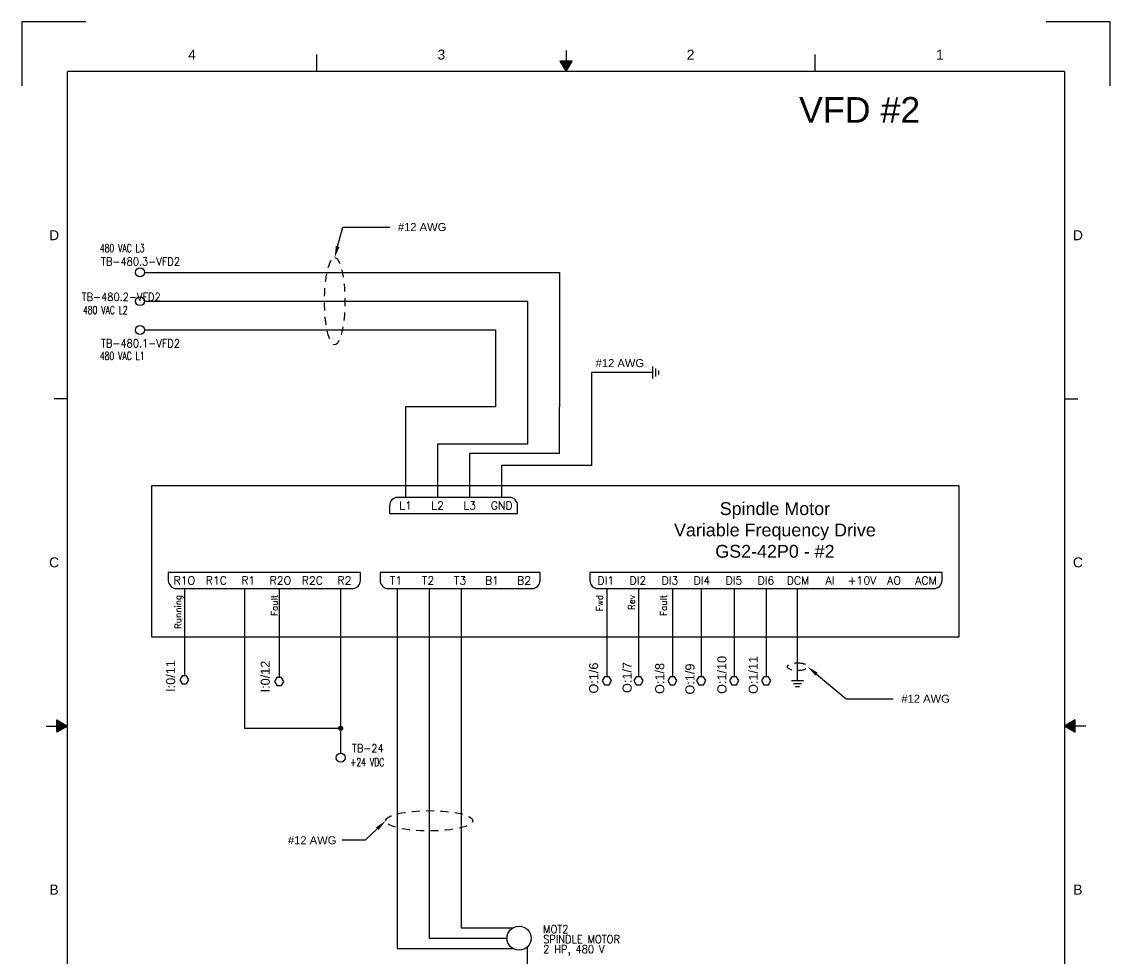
# Model space of a CAD drawing. Header units: inches. Extents: x 2 to 151, y 1 to 23.
# Drawn here: x 112.45 to 129.45, y 8.8 to 23.42 of the extents above; entities that cross this region are included whole.
import ezdxf
from ezdxf import colors
from ezdxf.entities.mleader import LeaderData, LeaderLine
from ezdxf.enums import TextEntityAlignment as Align
from ezdxf.math import Vec2, Vec3

# ---------------------------------------------------------------- set-up
doc = ezdxf.new("R2010")
doc.units = ezdxf.units.IN
doc.header["$MEASUREMENT"] = 0
doc.linetypes.add('HIDDEN2', pattern=[0.1875, 0.125, -0.0625])
for name, color, linetype in [('DESC', 150, 'Continuous'), ('Electrical Item', 30, 'Continuous'), ('LOC', 8, 'Continuous'), ('MISC', 7, 'Continuous'), ('SYMS', 7, 'Continuous'), ('TAGS', 150, 'Continuous'), ('TERMS', 123, 'Continuous'), ('Title Block Border', 7, 'Continuous'), ('Title Block Text', 7, 'Continuous'), ('WIRES', 7, 'Continuous')]:
    doc.layers.add(name, color=color, linetype=linetype)
doc.styles.get("Standard").update_dxf_attribs({"font": 'arial.ttf'})
doc.styles.add('Text Style5', font='arial.ttf')
doc.styles.add('WD', font='romans.shx')

# ---------------------------------------------------------------- blocks, each defined once
blk = doc.blocks.new('Title Block A Portrait')
at = {"layer": 'Title Block Border'}
h = blk.add_hatch(color=256, dxfattribs=at)
h.dxf.hatch_style = 1
h.paths.add_polyline_path([(4.2022, 10.6934), (4.25, 10.6107), (4.2978, 10.6934)])
h = blk.add_hatch(color=256, dxfattribs=at)
h.dxf.hatch_style = 1
h.paths.add_polyline_path([(0.2734, 5.4522), (0.3561, 5.5), (0.2734, 5.5478)])
h = blk.add_hatch(color=256, dxfattribs=at)
h.dxf.hatch_style = 1
h.paths.add_polyline_path([(8.2266, 5.5478), (8.1439, 5.5), (8.2266, 5.4522)])
for p, q in [((0.5, 11), (0, 11)), ((0, 11), (0, 10.5)), ((8.5, 11), (8, 11)), ((8.5, 10.5), (8.5, 11)), ((2.3031, 10.6107), (2.3031, 10.7431)), ((4.25, 10.7762), (4.25, 10.6934)), ((6.1969, 10.6107), (6.1969, 10.7431)), ((4.2978, 10.6934), (4.2022, 10.6934)), ((4.2022, 10.6934), (4.25, 10.6107)), ((4.25, 10.6107), (4.2978, 10.6934)), ((4.25, 10.6107), (4.2978, 10.6934)), ((0.3561, 0.3893), (0.3561, 10.6107)), ((8.1439, 10.6107), (0.3561, 10.6107)), ((8.1439, 10.6107), (8.1439, 0.3893)), ((0.3561, 6.4735), (0.3561, 8.6832)), ((0.3561, 8.0553), (0.2524, 8.0553)), ((8.1439, 8.0553), (8.2476, 8.0553)), ((0.2734, 5.4522), (0.2734, 5.5478)), ((0.2734, 5.5478), (0.3561, 5.5)), ((8.2266, 5.5478), (8.1439, 5.5)), ((8.2266, 5.4522), (8.2266, 5.5478)), ((0.1907, 5.5), (0.2734, 5.5)), ((0.3561, 5.5), (0.2734, 5.4522)), ((0.3561, 5.5), (0.2734, 5.4522)), ((8.1439, 5.5), (8.2266, 5.4522)), ((8.1439, 5.5), (8.2266, 5.4522)), ((8.3093, 5.5), (8.2266, 5.5))]:
    blk.add_line(p, q, dxfattribs=at)
at = {"layer": 'Title Block Border', "char_height": 0.0778, "attachment_point": 5, "style": 'Text Style5'}
for s, insert in [('4', (1.3296, 10.7431)), ('3', (3.2765, 10.7431)), ('2', (5.2235, 10.7431)), ('1', (7.1704, 10.7431)), ('D', (0.2524, 9.333)), ('D', (8.2476, 9.333)), ('C', (0.2524, 6.7777)), ('C', (8.2476, 6.7777)), ('B', (0.2524, 4.2223)), ('B', (8.2476, 4.2223))]:
    blk.add_mtext(s, dxfattribs=dict(at, insert=insert))
at = {"layer": 'Title Block Border'}
blk.add_attdef('SCALE', text='', height=0.0973, dxfattribs=at).set_placement((5.5615, 0.8806), align=Align.MIDDLE_CENTER)
at = {"layer": 'Title Block Text'}
for tag, height, p in [('DRAWN_BY', 0.0973, (3.4647, 1.9174)), ('TITLE1', 0.1521, (6.1385, 1.7963)), ('CHECKED_BY', 0.0973, (3.4647, 1.6107)), ('TITLE2', 0.1521, (6.1385, 1.5408)), ('APPROVED_BY', 0.0973, (3.4647, 1.3674)), ('MFG', 0.0973, (3.4647, 1.124)), ('DWG_NO', 0.1521, (6.3932, 1.1033)), ('REV', 0.0973, (7.9589, 1.1033)), ('DATE', 0.0973, (3.4647, 0.8806)), ('SHEET_NO', 0.0973, (7.1766, 0.8806)), ('SHEET_OF', 0.0973, (7.91, 0.8806))]:
    blk.add_attdef(tag, text='', height=height, dxfattribs=at).set_placement(p, align=Align.MIDDLE_CENTER)
blk = doc.blocks.new('VCN1_12P_3B6')
at = {"layer": 'SYMS'}
for p, q in [((1.625, 0.25), (-0.125, 0.25)), ((-0.25, 0.125), (-0.25, 0)), ((-0.25, 0), (1.75, 0)), ((1.75, 0), (1.75, 0.125))]:
    blk.add_line(p, q, dxfattribs=at)
for centre, start, end in [((-0.125, 0.125), 90, 180), ((1.625, 0.125), 360, 90)]:
    blk.add_arc(centre, 0.125, start, end, dxfattribs=at)
at = {"layer": 'SYMS', "linetype": 'Continuous', "style": 'WD', "flags": 8}
for tag, p in [('TERMDESC01P', (-0.05, 0.35)), ('TERMDESC02P', (0.45, 0.35)), ('TERMDESC03P', (0.95, 0.35)), ('TERMDESC04P', (1.45, 0.35))]:
    blk.add_attdef(tag, p, '', height=0.1, rotation=90, dxfattribs=at)
at = {"layer": 'SYMS', "style": 'WD', "width": 0.7}
for tag, p in [('DESC1', (-0.375, 0.975)), ('DESC2', (-0.375, 0.794)), ('DESC3', (-0.375, 0.619)), ('INST', (-0.381, 0.444)), ('LOC', (-0.381, 0.274)), ('XREF', (-0.375, -0.075))]:
    blk.add_attdef(tag, text='', height=0.125, dxfattribs=at).set_placement(p, align=Align.RIGHT)
at = {"layer": 'SYMS', "linetype": 'Continuous', "style": 'WD', "flags": 8}
for tag, p in [('X2WIRE01P', (0.05, 0.35)), ('X2WIRE02P', (0.55, 0.35)), ('X2WIRE03P', (1.05, 0.35)), ('X2WIRE04P', (1.55, 0.35))]:
    blk.add_attdef(tag, text='', height=0.1, rotation=90, dxfattribs=at).set_placement(p, align=Align.TOP_LEFT)
at = {"layer": 'SYMS', "style": 'WD'}
blk.add_attdef('TAG1', text='', height=0.125, dxfattribs=at).set_placement((-0.375, 0.1), align=Align.RIGHT)
at = {"layer": 'SYMS', "linetype": 'Continuous', "style": 'WD', "flags": 8}
for tag, p in [('TERM01P', (0, 0.125)), ('TERM02P', (0.5, 0.125)), ('TERM03P', (1, 0.125)), ('TERM04P', (1.5, 0.125))]:
    blk.add_attdef(tag, text='', height=0.125, dxfattribs=at).set_placement(p, align=Align.MIDDLE_CENTER)
at = {"layer": 'SYMS', "style": 'WD'}
for tag, p, flags in [('ACE_FLAG', (-0.017, 0.166), 9), ('X2TERM01P', (0, 0.25), 1), ('X2TERM02P', (0.5, 0.25), 1), ('X2TERM03P', (1, 0.25), 1), ('X2TERM04P', (1.5, 0.25), 1), ('WDBLKNAM', (-0.033, 0.125), 9), ('FAMILY', (-0.004, 0.139), 9), ('X1LINK', (1.875, 0.125), 1)]:
    blk.add_attdef(tag, p, '', height=0.01, dxfattribs=dict(at, flags=flags))
at = {"layer": 'SYMS', "color": 7, "style": 'WD'}
for tag, p in [('X2_TINY_DOT_DONT_REMOVE_01P', (0, 0.25)), ('X2_TINY_DOT_DONT_REMOVE_02P', (0.5, 0.25)), ('X2_TINY_DOT_DONT_REMOVE_03P', (1, 0.25)), ('X2_TINY_DOT_DONT_REMOVE_04P', (1.5, 0.25))]:
    blk.add_attdef(tag, p, '', height=0.0001, dxfattribs=at)
at = {"layer": 'SYMS', "linetype": 'Continuous', "style": 'WD', "flags": 9}
for tag, p in [('ASSYCODE', (0.003, 0.044)), ('MFG', (0.019, 0.075)), ('CAT', (0.021, 0.095))]:
    blk.add_attdef(tag, text='', height=0.01, dxfattribs=at).set_placement(p, align=Align.CENTER)
blk = doc.blocks.new('VCN1_18P_4E7')
at = {"layer": 'SYMS'}
for p, q in [((-0.25, 0), (-0.25, -0.125)), ((2.25, 0), (-0.25, 0)), ((2.25, -0.125), (2.25, 0)), ((-0.125, -0.25), (2.125, -0.25))]:
    blk.add_line(p, q, dxfattribs=at)
for centre, start, end in [((-0.125, -0.125), 180, 270), ((2.125, -0.125), 270, 0)]:
    blk.add_arc(centre, 0.125, start, end, dxfattribs=at)
at = {"layer": 'SYMS', "style": 'WD', "width": 0.7}
for tag, p in [('INST', (-0.381, 0.119)), ('LOC', (-0.381, -0.051)), ('DESC1', (-0.375, -0.413)), ('DESC2', (-0.375, -0.594)), ('DESC3', (-0.375, -0.769)), ('XREF', (-0.375, -0.944))]:
    blk.add_attdef(tag, text='', height=0.125, dxfattribs=at).set_placement(p, align=Align.RIGHT)
at = {"layer": 'SYMS', "style": 'WD'}
blk.add_attdef('TAG1', text='', height=0.125, dxfattribs=at).set_placement((-0.375, -0.225), align=Align.RIGHT)
at = {"layer": 'SYMS', "linetype": 'Continuous', "style": 'WD', "flags": 8}
for tag, p in [('TERM01P', (0, -0.125)), ('TERM02P', (0.5, -0.125)), ('TERM03P', (1, -0.125)), ('TERM04P', (1.5, -0.125)), ('TERM05P', (2, -0.125))]:
    blk.add_attdef(tag, text='', height=0.125, dxfattribs=at).set_placement(p, align=Align.MIDDLE_CENTER)
at = {"layer": 'SYMS', "linetype": 'Continuous', "style": 'WD', "flags": 9}
for tag, p in [('ASSYCODE', (-0.068, -0.148)), ('MFG', (-0.052, -0.117)), ('CAT', (-0.05, -0.098))]:
    blk.add_attdef(tag, text='', height=0.01, dxfattribs=at).set_placement(p, align=Align.CENTER)
at = {"layer": 'SYMS', "style": 'WD'}
for tag, p, flags in [('ACE_FLAG', (-0.088, -0.027), 9), ('FAMILY', (-0.075, -0.054), 9), ('WDBLKNAM', (0.175, -0.102), 9), ('X1LINK', (2.375, -0.125), 1), ('X8TERM01P', (0, -0.25), 1), ('X8TERM02P', (0.5, -0.25), 1), ('X8TERM03P', (1, -0.25), 1), ('X8TERM04P', (1.5, -0.25), 1), ('X8TERM05P', (2, -0.25), 1)]:
    blk.add_attdef(tag, p, '', height=0.01, dxfattribs=dict(at, flags=flags))
at = {"layer": 'SYMS', "color": 7, "style": 'WD'}
for tag, p in [('X8_TINY_DOT_DONT_REMOVE_01P', (0, -0.25)), ('X8_TINY_DOT_DONT_REMOVE_02P', (0.5, -0.25)), ('X8_TINY_DOT_DONT_REMOVE_03P', (1, -0.25)), ('X8_TINY_DOT_DONT_REMOVE_04P', (1.5, -0.25)), ('X8_TINY_DOT_DONT_REMOVE_05P', (2, -0.25))]:
    blk.add_attdef(tag, p, '', height=0.0001, dxfattribs=at)
at = {"layer": 'SYMS', "linetype": 'Continuous', "style": 'WD', "flags": 8}
for tag, p in [('TERMDESC01P', (-0.05, -0.35)), ('TERMDESC02P', (0.45, -0.35)), ('TERMDESC03P', (0.95, -0.35)), ('TERMDESC04P', (1.45, -0.35)), ('TERMDESC05P', (1.95, -0.35))]:
    blk.add_attdef(tag, text='', height=0.1, rotation=90, dxfattribs=at).set_placement(p, align=Align.RIGHT)
for tag, p in [('X8WIRE01P', (0.05, -0.35)), ('X8WIRE02P', (0.55, -0.35)), ('X8WIRE03P', (1.05, -0.35)), ('X8WIRE04P', (1.55, -0.35)), ('X8WIRE05P', (2.05, -0.35))]:
    blk.add_attdef(tag, text='', height=0.1, rotation=90, dxfattribs=at).set_placement(p, align=Align.TOP_RIGHT)
blk = doc.blocks.new('VCN1_18P_61E')
at = {"layer": 'SYMS'}
for p, q in [((-0.25, 0), (-0.25, -0.125)), ((2.75, 0), (-0.25, 0)), ((2.75, -0.125), (2.75, 0)), ((-0.125, -0.25), (2.625, -0.25))]:
    blk.add_line(p, q, dxfattribs=at)
for centre, start, end in [((-0.125, -0.125), 180, 270), ((2.625, -0.125), 270, 0)]:
    blk.add_arc(centre, 0.125, start, end, dxfattribs=at)
at = {"layer": 'SYMS', "style": 'WD', "width": 0.7}
for tag, p in [('INST', (-0.381, 0.119)), ('LOC', (-0.381, -0.051)), ('DESC1', (-0.375, -0.413)), ('DESC2', (-0.375, -0.594)), ('DESC3', (-0.375, -0.769)), ('XREF', (-0.375, -0.944))]:
    blk.add_attdef(tag, text='', height=0.125, dxfattribs=at).set_placement(p, align=Align.RIGHT)
at = {"layer": 'SYMS', "style": 'WD'}
blk.add_attdef('TAG1', text='', height=0.125, dxfattribs=at).set_placement((-0.375, -0.225), align=Align.RIGHT)
at = {"layer": 'SYMS', "linetype": 'Continuous', "style": 'WD', "flags": 8}
for tag, p in [('TERM01P', (0, -0.125)), ('TERM02P', (0.5, -0.125)), ('TERM03P', (1, -0.125)), ('TERM04P', (1.5, -0.125)), ('TERM05P', (2, -0.125)), ('TERM06P', (2.5, -0.125))]:
    blk.add_attdef(tag, text='', height=0.125, dxfattribs=at).set_placement(p, align=Align.MIDDLE_CENTER)
at = {"layer": 'SYMS', "linetype": 'Continuous', "style": 'WD', "flags": 9}
for tag, p in [('ASSYCODE', (-0.068, -0.148)), ('MFG', (-0.052, -0.117)), ('CAT', (-0.05, -0.098))]:
    blk.add_attdef(tag, text='', height=0.01, dxfattribs=at).set_placement(p, align=Align.CENTER)
at = {"layer": 'SYMS', "style": 'WD'}
for tag, p, flags in [('ACE_FLAG', (-0.088, -0.027), 9), ('FAMILY', (-0.075, -0.054), 9), ('WDBLKNAM', (0.175, -0.102), 9), ('X1LINK', (2.875, -0.125), 1), ('X8TERM01P', (0, -0.25), 1), ('X8TERM02P', (0.5, -0.25), 1), ('X8TERM03P', (1, -0.25), 1), ('X8TERM04P', (1.5, -0.25), 1), ('X8TERM05P', (2, -0.25), 1), ('X8TERM06P', (2.5, -0.25), 1)]:
    blk.add_attdef(tag, p, '', height=0.01, dxfattribs=dict(at, flags=flags))
at = {"layer": 'SYMS', "color": 7, "style": 'WD'}
for tag, p in [('X8_TINY_DOT_DONT_REMOVE_01P', (0, -0.25)), ('X8_TINY_DOT_DONT_REMOVE_02P', (0.5, -0.25)), ('X8_TINY_DOT_DONT_REMOVE_03P', (1, -0.25)), ('X8_TINY_DOT_DONT_REMOVE_04P', (1.5, -0.25)), ('X8_TINY_DOT_DONT_REMOVE_05P', (2, -0.25)), ('X8_TINY_DOT_DONT_REMOVE_06P', (2.5, -0.25))]:
    blk.add_attdef(tag, p, '', height=0.0001, dxfattribs=at)
at = {"layer": 'SYMS', "linetype": 'Continuous', "style": 'WD', "flags": 8}
for tag, p in [('TERMDESC01P', (-0.05, -0.35)), ('TERMDESC02P', (0.45, -0.35)), ('TERMDESC03P', (0.95, -0.35)), ('TERMDESC04P', (1.45, -0.35)), ('TERMDESC05P', (1.95, -0.35)), ('TERMDESC06P', (2.45, -0.35))]:
    blk.add_attdef(tag, text='', height=0.1, rotation=90, dxfattribs=at).set_placement(p, align=Align.RIGHT)
for tag, p in [('X8WIRE01P', (0.05, -0.35)), ('X8WIRE02P', (0.55, -0.35)), ('X8WIRE03P', (1.05, -0.35)), ('X8WIRE04P', (1.55, -0.35)), ('X8WIRE05P', (2.05, -0.35)), ('X8WIRE06P', (2.55, -0.35))]:
    blk.add_attdef(tag, text='', height=0.1, rotation=90, dxfattribs=at).set_placement(p, align=Align.TOP_RIGHT)
blk = doc.blocks.new('VCN1_18P_805')
at = {"layer": 'SYMS'}
for p, q in [((-0.25, 0), (-0.25, -0.125)), ((5.25, 0), (-0.25, 0)), ((5.25, -0.125), (5.25, 0)), ((-0.125, -0.25), (5.125, -0.25))]:
    blk.add_line(p, q, dxfattribs=at)
for centre, start, end in [((-0.125, -0.125), 180, 270), ((5.125, -0.125), 270, 0)]:
    blk.add_arc(centre, 0.125, start, end, dxfattribs=at)
at = {"layer": 'SYMS', "style": 'WD', "width": 0.7}
for tag, p in [('INST', (-0.381, 0.119)), ('LOC', (-0.381, -0.051)), ('DESC1', (-0.375, -0.413)), ('DESC2', (-0.375, -0.594)), ('DESC3', (-0.375, -0.769)), ('XREF', (-0.375, -0.944))]:
    blk.add_attdef(tag, text='', height=0.125, dxfattribs=at).set_placement(p, align=Align.RIGHT)
at = {"layer": 'SYMS', "style": 'WD'}
blk.add_attdef('TAG1', text='', height=0.125, dxfattribs=at).set_placement((-0.375, -0.225), align=Align.RIGHT)
at = {"layer": 'SYMS', "linetype": 'Continuous', "style": 'WD', "flags": 8}
for tag, p in [('TERM01P', (0, -0.125)), ('TERM02P', (0.5, -0.125)), ('TERM03P', (1, -0.125)), ('TERM04P', (1.5, -0.125)), ('TERM05P', (2, -0.125)), ('TERM06P', (2.5, -0.125)), ('TERM07P', (3, -0.125)), ('TERM08P', (3.5, -0.125)), ('TERM09P', (4, -0.125)), ('TERM10P', (4.5, -0.125)), ('TERM11P', (5, -0.125))]:
    blk.add_attdef(tag, text='', height=0.125, dxfattribs=at).set_placement(p, align=Align.MIDDLE_CENTER)
at = {"layer": 'SYMS', "linetype": 'Continuous', "style": 'WD', "flags": 9}
for tag, p in [('ASSYCODE', (-0.068, -0.148)), ('MFG', (-0.052, -0.117)), ('CAT', (-0.05, -0.098))]:
    blk.add_attdef(tag, text='', height=0.01, dxfattribs=at).set_placement(p, align=Align.CENTER)
at = {"layer": 'SYMS', "style": 'WD'}
for tag, p, flags in [('ACE_FLAG', (-0.088, -0.027), 9), ('FAMILY', (-0.075, -0.054), 9), ('WDBLKNAM', (0.175, -0.102), 9), ('X1LINK', (5.375, -0.125), 1), ('X8TERM01P', (0, -0.25), 1), ('X8TERM02P', (0.5, -0.25), 1), ('X8TERM03P', (1, -0.25), 1), ('X8TERM04P', (1.5, -0.25), 1), ('X8TERM05P', (2, -0.25), 1), ('X8TERM06P', (2.5, -0.25), 1), ('X8TERM07P', (3, -0.25), 1), ('X8TERM08P', (3.5, -0.25), 1), ('X8TERM09P', (4, -0.25), 1), ('X8TERM10P', (4.5, -0.25), 1), ('X8TERM11P', (5, -0.25), 1)]:
    blk.add_attdef(tag, p, '', height=0.01, dxfattribs=dict(at, flags=flags))
at = {"layer": 'SYMS', "color": 7, "style": 'WD'}
for tag, p in [('X8_TINY_DOT_DONT_REMOVE_01P', (0, -0.25)), ('X8_TINY_DOT_DONT_REMOVE_02P', (0.5, -0.25)), ('X8_TINY_DOT_DONT_REMOVE_03P', (1, -0.25)), ('X8_TINY_DOT_DONT_REMOVE_04P', (1.5, -0.25)), ('X8_TINY_DOT_DONT_REMOVE_05P', (2, -0.25)), ('X8_TINY_DOT_DONT_REMOVE_06P', (2.5, -0.25)), ('X8_TINY_DOT_DONT_REMOVE_07P', (3, -0.25)), ('X8_TINY_DOT_DONT_REMOVE_08P', (3.5, -0.25)), ('X8_TINY_DOT_DONT_REMOVE_09P', (4, -0.25)), ('X8_TINY_DOT_DONT_REMOVE_10P', (4.5, -0.25)), ('X8_TINY_DOT_DONT_REMOVE_11P', (5, -0.25))]:
    blk.add_attdef(tag, p, '', height=0.0001, dxfattribs=at)
at = {"layer": 'SYMS', "linetype": 'Continuous', "style": 'WD', "flags": 8}
for tag, p in [('TERMDESC01P', (-0.05, -0.35)), ('TERMDESC02P', (0.45, -0.35)), ('TERMDESC03P', (0.95, -0.35)), ('TERMDESC04P', (1.45, -0.35)), ('TERMDESC05P', (1.95, -0.35)), ('TERMDESC06P', (2.45, -0.35)), ('TERMDESC07P', (2.95, -0.35)), ('TERMDESC08P', (3.45, -0.35)), ('TERMDESC09P', (3.95, -0.35)), ('TERMDESC10P', (4.45, -0.35)), ('TERMDESC11P', (4.95, -0.35))]:
    blk.add_attdef(tag, text='', height=0.1, rotation=90, dxfattribs=at).set_placement(p, align=Align.RIGHT)
for tag, p in [('X8WIRE01P', (0.05, -0.35)), ('X8WIRE02P', (0.55, -0.35)), ('X8WIRE03P', (1.05, -0.35)), ('X8WIRE04P', (1.55, -0.35)), ('X8WIRE05P', (2.05, -0.35)), ('X8WIRE06P', (2.55, -0.35)), ('X8WIRE07P', (3.05, -0.35)), ('X8WIRE08P', (3.55, -0.35)), ('X8WIRE09P', (4.05, -0.35)), ('X8WIRE10P', (4.55, -0.35)), ('X8WIRE11P', (5.05, -0.35))]:
    blk.add_attdef(tag, text='', height=0.1, rotation=90, dxfattribs=at).set_placement(p, align=Align.TOP_RIGHT)
blk = doc.blocks.new('HGND2')
for p, q in [((0, 0.09375), (0, -0.09375)), ((0.046875, 0.0625), (0.046875, -0.0625)), ((0.09375, 0.03125), (0.09375, -0.03125))]:
    blk.add_line(p, q)
at = {"style": 'WD', "flags": 1}
blk.add_attdef('X4TERM01', (0, 0), '', height=0.01, dxfattribs=at)
blk = doc.blocks.new('HT0W02')
blk.add_circle((0, 0), 0.0699)
at = {"style": 'WD'}
for tag, p, width in [('INST', (0.062, 0.42), 0.7), ('LOC', (0.062, 0.25), 0.7), ('DESC1', (0.053, -0.385), 0.8)]:
    blk.add_attdef(tag, p, '', height=0.125, dxfattribs=dict(at, width=width))
at = {"linetype": 'Continuous', "style": 'WD', "width": 0.8, "flags": 8}
blk.add_attdef('WIRENO', text='', height=0.125, dxfattribs=at).set_placement((0, 0.094), align=Align.CENTER)
at = {"style": 'WD', "flags": 1}
for tag, p, height in [('X4TERM01', (-0.07, 0), 0.0125), ('X4TERMDESC01', (-0.055, -0.023), 0.025), ('X2TERMDESC01', (-0.006, 0.029), 0.025), ('STRIPSEQ', (0, 0), 0.00125), ('X2TERM01', (0, 0.07), 0.0125), ('X1TERMDESC01', (0.039, -0.003), 0.025), ('X1TERM01', (0.07, 0), 0.0125), ('LINKTERM', (0, -0.002), 0.00125), ('X8TERM01', (0, -0.07), 0.0125), ('X8TERMDESC01', (0, -0.054), 0.025)]:
    blk.add_attdef(tag, p, '', height=height, dxfattribs=at)
at = {"linetype": 'Continuous', "style": 'WD'}
for tag, p, height, width, flags in [('TAGSTRIP', (0.053, -0.229), 0.125, 0.9, 8), ('CAT', (0.213, -0.406), 0.109, 0.8, 1), ('DESC2', (0.053, -0.541), 0.125, 0.8, 8), ('DESC3', (0.053, -0.698), 0.125, 0.8, 8)]:
    blk.add_attdef(tag, p, '', height=height, dxfattribs=dict(at, width=width, flags=flags))
at = {"linetype": 'Continuous', "style": 'WD', "width": 0.8, "flags": 1}
blk.add_attdef('MFG', text='', height=0.109, dxfattribs=at).set_placement((0.088, -0.406), align=Align.RIGHT)
at = {"style": 'WD', "width": 0.7, "flags": 1}
blk.add_attdef('ASSYCODE', (0.062, -0.281), '', height=0.01, dxfattribs=at)
blk = doc.blocks.new('HMO13')
blk.add_circle((0, 0), 0.188)
at = {"style": 'WD'}
for tag, p, width in [('INST', (0.381, 0.403), 0.7), ('LOC', (0.381, 0.234), 0.7), ('TAG1', (0.375, 0.077), 0.9), ('DESC1', (0.376, -0.079), 0.9), ('DESC2', (0.376, -0.235), 0.9), ('DESC3', (0.376, -0.391), 0.9), ('RATING3', (0.375, -0.548), 0.8), ('RATING4', (0.375, -0.704), 0.8), ('WDTAGALT', (0.375, -0.875), 0.7)]:
    blk.add_attdef(tag, p, '', height=0.125, dxfattribs=dict(at, width=width))
at = {"style": 'WD', "flags": 1}
for tag, p in [('X0TERM01', (-0.094, 0.162)), ('X4TERM02', (-0.188, 0)), ('X0TERM03', (-0.094, -0.162)), ('X0TERM04', (0.133, -0.133))]:
    blk.add_attdef(tag, p, '', height=0.0125, dxfattribs=at)
at = {"style": 'WD', "flags": 9}
blk.add_attdef('FAMILY', text='', height=0.01, dxfattribs=at).set_placement((-0.005, 0.17), align=Align.CENTER)
at = {"style": 'WD', "width": 0.8}
blk.add_attdef('RATING1', text='', height=0.1, dxfattribs=at).set_placement((0, 0), align=Align.CENTER)
at = {"linetype": 'Continuous', "style": 'WD', "flags": 9}
blk.add_attdef('ASSYCODE', text='', height=0.01, dxfattribs=at).set_placement((0, 0.125), align=Align.CENTER)
at = {"linetype": 'Continuous', "style": 'WD', "flags": 1}
for tag, p in [('MFG', (0, 0.14)), ('CAT', (0, 0.159))]:
    blk.add_attdef(tag, text='', height=0.01, dxfattribs=at).set_placement(p, align=Align.MIDDLE)
at = {"style": 'WD', "width": 0.8}
blk.add_attdef('RATING2', text='', height=0.1, dxfattribs=at).set_placement((0, -0.031), align=Align.TOP_CENTER)
blk = doc.blocks.new('WDDOT')
for radius in [0.03, 0.0187, 0.00929]:
    blk.add_circle((0, 0), radius)
blk = doc.blocks.new('VT0_03')
blk.add_lwpolyline([(-0.036, 0.062), (-0.072, 0), (-0.036, -0.063), (0.036, -0.063), (0.072, 0), (0.036, 0.062)], close=True)
at = {"style": 'WD', "flags": 1}
for tag, p in [('X4TERM01', (-0.072, 0)), ('X2TERM01', (0, 0.062)), ('X1TERM01', (0.072, 0)), ('X8TERM01', (0, -0.063))]:
    blk.add_attdef(tag, p, '', height=0.01, dxfattribs=at)

msp = doc.modelspace()

# ---------------------------------------------------------------- linework, layer by layer
at = {"layer": 'DESC', "linetype": 'HIDDEN2'}
for centre, major_axis in [((117.339, 19.059), (0, 0.68)), ((118.816, 10.943), (-0.68, 0))]:
    msp.add_ellipse(centre, major_axis=major_axis, ratio=0.23283, dxfattribs=at)
msp.add_ellipse((124.568, 13.349), major_axis=(-0.158, 0), ratio=0.388281, start_param=-1.570796, end_param=4.712389, dxfattribs=at)
at = {"layer": 'Electrical Item'}
msp.add_lwpolyline([(114.481, 16.181), (127.089, 16.181), (127.089, 13.813), (114.481, 13.813)], close=True, dxfattribs=at)
at = {"layer": 'WIRES'}
for p, q in [((114.369, 19.509), (118.944, 19.509)), ((118.944, 19.509), (120.85, 19.509)), ((120.85, 19.509), (120.85, 17.407)), ((114.369, 19.059), (118.944, 19.059)), ((118.944, 19.059), (120.35, 19.059)), ((120.35, 19.059), (120.35, 17.407)), ((114.369, 18.609), (118.944, 18.609)), ((118.944, 18.609), (119.85, 18.609)), ((119.85, 18.609), (119.85, 17.407)), ((122.309, 17.947), (121.35, 17.947)), ((121.35, 17.947), (121.35, 16.491)), ((119.85, 17.407), (118.447, 17.407)), ((118.447, 17.407), (118.447, 15.993)), ((120.35, 17.407), (120.351, 16.828)), ((120.85, 16.682), (120.85, 17.407)), ((120.351, 16.828), (118.947, 16.828)), ((118.947, 16.828), (118.947, 15.993)), ((120.85, 16.682), (119.447, 16.682)), ((119.447, 16.682), (119.447, 15.993)), ((121.35, 16.491), (119.947, 16.491)), ((119.947, 16.491), (119.947, 15.993)), ((114.991, 14.571), (114.991, 13.208)), ((115.933, 14.568), (115.933, 12.388)), ((116.473, 14.571), (116.473, 13.182)), ((117.433, 11.998), (117.433, 14.571)), ((118.316, 14.571), (118.316, 8.947)), ((118.816, 14.571), (118.816, 9.11)), ((119.316, 14.571), (119.316, 9.272)), ((121.59, 14.567), (121.59, 13.194)), ((122.085, 14.567), (122.085, 13.194)), ((122.613, 14.567), (122.613, 13.194)), ((123.062, 14.567), (123.062, 13.194)), ((123.579, 14.567), (123.579, 13.194)), ((124.079, 14.567), (124.079, 13.194)), ((124.568, 13.132), (124.568, 14.571)), ((115.933, 12.388), (117.433, 12.388)), ((119.316, 9.272), (120.125, 9.272)), ((118.816, 9.11), (120.031, 9.11)), ((118.316, 8.947), (120.125, 8.947)), ((120.352, 8.015), (120.352, 8.977))]:
    msp.add_line(p, q, dxfattribs=at)

# ---------------------------------------------------------------- block references
at = {"xscale": 2, "yscale": 2, "zscale": 2}
msp.add_blockref('Title Block A Portrait', (112.452, 1.423), dxfattribs=at)
ref = msp.add_blockref('VCN1_12P_3B6', (118.447, 15.743))
ref.add_attrib('X2_TINY_DOT_DONT_REMOVE_01P', '.', (118.447, 15.993), dxfattribs={"layer": 'MISC', "color": 7, "height": 0.0001, "style": 'WD'})
ref.add_attrib('TERM01P', 'L1', dxfattribs={"layer": 'TERMS', "linetype": 'Continuous', "height": 0.125, "style": 'WD', "flags": 8}).set_placement((118.447, 15.868), align=Align.MIDDLE_CENTER)
ref.add_attrib('X2_TINY_DOT_DONT_REMOVE_02P', '.', (118.947, 15.993), dxfattribs={"layer": 'MISC', "color": 7, "height": 0.0001, "style": 'WD'})
ref.add_attrib('TERM02P', 'L2', dxfattribs={"layer": 'TERMS', "linetype": 'Continuous', "height": 0.125, "style": 'WD', "flags": 8}).set_placement((118.947, 15.868), align=Align.MIDDLE_CENTER)
ref.add_attrib('X2_TINY_DOT_DONT_REMOVE_03P', '.', (119.447, 15.993), dxfattribs={"layer": 'MISC', "color": 7, "height": 0.0001, "style": 'WD'})
ref.add_attrib('TERM03P', 'L3', dxfattribs={"layer": 'TERMS', "linetype": 'Continuous', "height": 0.125, "style": 'WD', "flags": 8}).set_placement((119.447, 15.868), align=Align.MIDDLE_CENTER)
ref.add_attrib('X2_TINY_DOT_DONT_REMOVE_04P', '.', (119.947, 15.993), dxfattribs={"layer": 'MISC', "color": 7, "height": 0.0001, "style": 'WD'})
ref.add_attrib('TERM04P', 'GND', dxfattribs={"layer": 'TERMS', "linetype": 'Continuous', "height": 0.125, "style": 'WD', "flags": 8}).set_placement((119.947, 15.868), align=Align.MIDDLE_CENTER)
ref = msp.add_blockref('VCN1_18P_61E', (114.991, 14.821))
ref.add_attrib('TERMDESC01P', 'Running', dxfattribs={"layer": 'TERMS', "linetype": 'Continuous', "height": 0.1, "rotation": 90, "style": 'WD', "flags": 8}).set_placement((114.941, 14.471), align=Align.RIGHT)
ref.add_attrib('X8_TINY_DOT_DONT_REMOVE_01P', '.', (114.991, 14.571), dxfattribs={"layer": 'MISC', "color": 7, "height": 0.0001, "style": 'WD'})
ref.add_attrib('TERM01P', 'R1O', dxfattribs={"layer": 'TERMS', "linetype": 'Continuous', "height": 0.125, "style": 'WD', "flags": 8}).set_placement((114.991, 14.696), align=Align.MIDDLE_CENTER)
ref.add_attrib('X8_TINY_DOT_DONT_REMOVE_02P', '.', (115.491, 14.571), dxfattribs={"layer": 'MISC', "color": 7, "height": 0.0001, "style": 'WD'})
ref.add_attrib('TERM02P', 'R1C', dxfattribs={"layer": 'TERMS', "linetype": 'Continuous', "height": 0.125, "style": 'WD', "flags": 8}).set_placement((115.491, 14.696), align=Align.MIDDLE_CENTER)
ref.add_attrib('X8_TINY_DOT_DONT_REMOVE_03P', '.', (115.991, 14.571), dxfattribs={"layer": 'MISC', "color": 7, "height": 0.0001, "style": 'WD'})
ref.add_attrib('TERM03P', 'R1', dxfattribs={"layer": 'TERMS', "linetype": 'Continuous', "height": 0.125, "style": 'WD', "flags": 8}).set_placement((115.991, 14.696), align=Align.MIDDLE_CENTER)
ref.add_attrib('X8_TINY_DOT_DONT_REMOVE_04P', '.', (116.491, 14.571), dxfattribs={"layer": 'MISC', "color": 7, "height": 0.0001, "style": 'WD'})
ref.add_attrib('TERM04P', 'R2O', dxfattribs={"layer": 'TERMS', "linetype": 'Continuous', "height": 0.125, "style": 'WD', "flags": 8}).set_placement((116.491, 14.696), align=Align.MIDDLE_CENTER)
ref.add_attrib('TERMDESC05P', 'Fault', dxfattribs={"layer": 'TERMS', "linetype": 'Continuous', "height": 0.1, "rotation": 90, "style": 'WD', "flags": 8}).set_placement((116.448, 14.471), align=Align.RIGHT)
ref.add_attrib('X8_TINY_DOT_DONT_REMOVE_05P', '.', (116.991, 14.571), dxfattribs={"layer": 'MISC', "color": 7, "height": 0.0001, "style": 'WD'})
ref.add_attrib('TERM05P', 'R2C', dxfattribs={"layer": 'TERMS', "linetype": 'Continuous', "height": 0.125, "style": 'WD', "flags": 8}).set_placement((116.991, 14.696), align=Align.MIDDLE_CENTER)
ref.add_attrib('X8_TINY_DOT_DONT_REMOVE_06P', '.', (117.491, 14.571), dxfattribs={"layer": 'MISC', "color": 7, "height": 0.0001, "style": 'WD'})
ref.add_attrib('TERM06P', 'R2', dxfattribs={"layer": 'TERMS', "linetype": 'Continuous', "height": 0.125, "style": 'WD', "flags": 8}).set_placement((117.491, 14.696), align=Align.MIDDLE_CENTER)
ref = msp.add_blockref('VCN1_18P_4E7', (118.297, 14.821))
ref.add_attrib('X8_TINY_DOT_DONT_REMOVE_01P', '.', (118.297, 14.571), dxfattribs={"layer": 'MISC', "color": 7, "height": 0.0001, "style": 'WD'})
ref.add_attrib('TERM01P', 'T1', dxfattribs={"layer": 'TERMS', "linetype": 'Continuous', "height": 0.125, "style": 'WD', "flags": 8}).set_placement((118.297, 14.696), align=Align.MIDDLE_CENTER)
ref.add_attrib('X8_TINY_DOT_DONT_REMOVE_02P', '.', (118.797, 14.571), dxfattribs={"layer": 'MISC', "color": 7, "height": 0.0001, "style": 'WD'})
ref.add_attrib('TERM02P', 'T2', dxfattribs={"layer": 'TERMS', "linetype": 'Continuous', "height": 0.125, "style": 'WD', "flags": 8}).set_placement((118.797, 14.696), align=Align.MIDDLE_CENTER)
ref.add_attrib('X8_TINY_DOT_DONT_REMOVE_03P', '.', (119.297, 14.571), dxfattribs={"layer": 'MISC', "color": 7, "height": 0.0001, "style": 'WD'})
ref.add_attrib('TERM03P', 'T3', dxfattribs={"layer": 'TERMS', "linetype": 'Continuous', "height": 0.125, "style": 'WD', "flags": 8}).set_placement((119.297, 14.696), align=Align.MIDDLE_CENTER)
ref.add_attrib('X8_TINY_DOT_DONT_REMOVE_04P', '.', (119.797, 14.571), dxfattribs={"layer": 'MISC', "color": 7, "height": 0.0001, "style": 'WD'})
ref.add_attrib('TERM04P', 'B1', dxfattribs={"layer": 'TERMS', "linetype": 'Continuous', "height": 0.125, "style": 'WD', "flags": 8}).set_placement((119.797, 14.696), align=Align.MIDDLE_CENTER)
ref.add_attrib('X8_TINY_DOT_DONT_REMOVE_05P', '.', (120.297, 14.571), dxfattribs={"layer": 'MISC', "color": 7, "height": 0.0001, "style": 'WD'})
ref.add_attrib('TERM05P', 'B2', dxfattribs={"layer": 'TERMS', "linetype": 'Continuous', "height": 0.125, "style": 'WD', "flags": 8}).set_placement((120.297, 14.696), align=Align.MIDDLE_CENTER)
ref = msp.add_blockref('VCN1_18P_805', (121.575, 14.821))
ref.add_attrib('TERMDESC01P', 'Fwd', dxfattribs={"layer": 'TERMS', "linetype": 'Continuous', "height": 0.1, "rotation": 90, "style": 'WD', "flags": 8}).set_placement((121.525, 14.471), align=Align.RIGHT)
ref.add_attrib('X8_TINY_DOT_DONT_REMOVE_01P', '.', (121.575, 14.571), dxfattribs={"layer": 'MISC', "color": 7, "height": 0.0001, "style": 'WD'})
ref.add_attrib('TERM01P', 'DI1', dxfattribs={"layer": 'TERMS', "linetype": 'Continuous', "height": 0.125, "style": 'WD', "flags": 8}).set_placement((121.575, 14.696), align=Align.MIDDLE_CENTER)
ref.add_attrib('TERMDESC02P', 'Rev', dxfattribs={"layer": 'TERMS', "linetype": 'Continuous', "height": 0.1, "rotation": 90, "style": 'WD', "flags": 8}).set_placement((122.025, 14.471), align=Align.RIGHT)
ref.add_attrib('X8_TINY_DOT_DONT_REMOVE_02P', '.', (122.075, 14.571), dxfattribs={"layer": 'MISC', "color": 7, "height": 0.0001, "style": 'WD'})
ref.add_attrib('TERM02P', 'DI2', dxfattribs={"layer": 'TERMS', "linetype": 'Continuous', "height": 0.125, "style": 'WD', "flags": 8}).set_placement((122.075, 14.696), align=Align.MIDDLE_CENTER)
ref.add_attrib('TERMDESC03P', 'Fault', dxfattribs={"layer": 'TERMS', "linetype": 'Continuous', "height": 0.1, "rotation": 90, "style": 'WD', "flags": 8}).set_placement((122.525, 14.471), align=Align.RIGHT)
ref.add_attrib('X8_TINY_DOT_DONT_REMOVE_03P', '.', (122.575, 14.571), dxfattribs={"layer": 'MISC', "color": 7, "height": 0.0001, "style": 'WD'})
ref.add_attrib('TERM03P', 'DI3', dxfattribs={"layer": 'TERMS', "linetype": 'Continuous', "height": 0.125, "style": 'WD', "flags": 8}).set_placement((122.575, 14.696), align=Align.MIDDLE_CENTER)
ref.add_attrib('X8_TINY_DOT_DONT_REMOVE_04P', '.', (123.075, 14.571), dxfattribs={"layer": 'MISC', "color": 7, "height": 0.0001, "style": 'WD'})
ref.add_attrib('TERM04P', 'DI4', dxfattribs={"layer": 'TERMS', "linetype": 'Continuous', "height": 0.125, "style": 'WD', "flags": 8}).set_placement((123.075, 14.696), align=Align.MIDDLE_CENTER)
ref.add_attrib('X8_TINY_DOT_DONT_REMOVE_05P', '.', (123.575, 14.571), dxfattribs={"layer": 'MISC', "color": 7, "height": 0.0001, "style": 'WD'})
ref.add_attrib('TERM05P', 'DI5', dxfattribs={"layer": 'TERMS', "linetype": 'Continuous', "height": 0.125, "style": 'WD', "flags": 8}).set_placement((123.575, 14.696), align=Align.MIDDLE_CENTER)
ref.add_attrib('X8_TINY_DOT_DONT_REMOVE_06P', '.', (124.075, 14.571), dxfattribs={"layer": 'MISC', "color": 7, "height": 0.0001, "style": 'WD'})
ref.add_attrib('TERM06P', 'DI6', dxfattribs={"layer": 'TERMS', "linetype": 'Continuous', "height": 0.125, "style": 'WD', "flags": 8}).set_placement((124.075, 14.696), align=Align.MIDDLE_CENTER)
ref.add_attrib('X8_TINY_DOT_DONT_REMOVE_07P', '.', (124.575, 14.571), dxfattribs={"layer": 'MISC', "color": 7, "height": 0.0001, "style": 'WD'})
ref.add_attrib('TERM07P', 'DCM', dxfattribs={"layer": 'TERMS', "linetype": 'Continuous', "height": 0.125, "style": 'WD', "flags": 8}).set_placement((124.575, 14.696), align=Align.MIDDLE_CENTER)
ref.add_attrib('X8_TINY_DOT_DONT_REMOVE_08P', '.', (125.075, 14.571), dxfattribs={"layer": 'MISC', "color": 7, "height": 0.0001, "style": 'WD'})
ref.add_attrib('TERM08P', 'AI', dxfattribs={"layer": 'TERMS', "linetype": 'Continuous', "height": 0.125, "style": 'WD', "flags": 8}).set_placement((125.075, 14.696), align=Align.MIDDLE_CENTER)
ref.add_attrib('X8_TINY_DOT_DONT_REMOVE_09P', '.', (125.575, 14.571), dxfattribs={"layer": 'MISC', "color": 7, "height": 0.0001, "style": 'WD'})
ref.add_attrib('TERM09P', '+10V', dxfattribs={"layer": 'TERMS', "linetype": 'Continuous', "height": 0.125, "style": 'WD', "flags": 8}).set_placement((125.575, 14.696), align=Align.MIDDLE_CENTER)
ref.add_attrib('X8_TINY_DOT_DONT_REMOVE_10P', '.', (126.075, 14.571), dxfattribs={"layer": 'MISC', "color": 7, "height": 0.0001, "style": 'WD'})
ref.add_attrib('TERM10P', 'AO', dxfattribs={"layer": 'TERMS', "linetype": 'Continuous', "height": 0.125, "style": 'WD', "flags": 8}).set_placement((126.075, 14.696), align=Align.MIDDLE_CENTER)
ref.add_attrib('X8_TINY_DOT_DONT_REMOVE_11P', '.', (126.575, 14.571), dxfattribs={"layer": 'MISC', "color": 7, "height": 0.0001, "style": 'WD'})
ref.add_attrib('TERM11P', 'ACM', dxfattribs={"layer": 'TERMS', "linetype": 'Continuous', "height": 0.125, "style": 'WD', "flags": 8}).set_placement((126.575, 14.696), align=Align.MIDDLE_CENTER)
at = {"layer": 'SYMS'}
ref = msp.add_blockref('HT0W02', (114.299, 19.509), dxfattribs=at)
ref.add_attrib('LOC', '480 VAC L3', (113.672, 19.825), dxfattribs={"layer": 'LOC', "height": 0.125, "style": 'WD', "width": 0.7})
ref.add_attrib('TAGSTRIP', 'TB-480.3-VFD2', (113.689, 19.616), dxfattribs={"layer": 'TAGS', "linetype": 'Continuous', "height": 0.125, "style": 'WD', "width": 0.9, "flags": 8})
ref = msp.add_blockref('HT0W02', (114.299, 19.059), dxfattribs=at)
ref.add_attrib('LOC', '480 VAC L2', (113.408, 18.858), dxfattribs={"layer": 'LOC', "height": 0.125, "style": 'WD', "width": 0.7})
ref.add_attrib('TAGSTRIP', 'TB-480.2-VFD2', (113.387, 19.063), dxfattribs={"layer": 'TAGS', "linetype": 'Continuous', "height": 0.125, "style": 'WD', "width": 0.9, "flags": 8})
ref = msp.add_blockref('HT0W02', (114.299, 18.609), dxfattribs=at)
ref.add_attrib('LOC', '480 VAC L1', (113.672, 18.142), dxfattribs={"layer": 'LOC', "height": 0.125, "style": 'WD', "width": 0.7})
ref.add_attrib('TAGSTRIP', 'TB-480.1-VFD2', (113.689, 18.338), dxfattribs={"layer": 'TAGS', "linetype": 'Continuous', "height": 0.125, "style": 'WD', "width": 0.9, "flags": 8})
at = {"layer": 'SYMS', "xscale": -1}
for p, rotation in [((122.309, 17.947), 180), ((124.568, 13.132), 90)]:
    msp.add_blockref('HGND2', p, dxfattribs=dict(at, rotation=rotation))
at = {"layer": 'SYMS'}
for name, p in [('VT0_03', (114.991, 13.146)), ('VT0_03', (116.473, 13.119)), ('VT0_03', (121.59, 13.132)), ('VT0_03', (122.085, 13.132)), ('VT0_03', (122.613, 13.132)), ('VT0_03', (123.062, 13.132)), ('VT0_03', (123.579, 13.132)), ('VT0_03', (124.079, 13.132)), ('WDDOT', (117.433, 12.388))]:
    msp.add_blockref(name, p, dxfattribs=at)
ref = msp.add_blockref('HT0W02', (117.433, 11.928), dxfattribs=at)
ref.add_attrib('LOC', '+24 VDC', (117.581, 11.796), dxfattribs={"layer": 'LOC', "height": 0.125, "style": 'WD', "width": 0.7})
ref.add_attrib('TAGSTRIP', 'TB-24', (117.608, 12.013), dxfattribs={"layer": 'TAGS', "linetype": 'Continuous', "height": 0.125, "style": 'WD', "width": 0.9, "flags": 8})
ref = msp.add_blockref('HMO13', (120.219, 9.11), dxfattribs=at)
ref.add_attrib('DESC1', 'SPINDLE MOTOR', (120.595, 9.031), dxfattribs={"layer": 'DESC', "height": 0.125, "style": 'WD', "width": 0.9})
ref.add_attrib('DESC2', '2 HP, 480 V', (120.595, 8.875), dxfattribs={"layer": 'DESC', "height": 0.125, "style": 'WD', "width": 0.9})
ref.add_attrib('TAG1', 'MOT2', (120.594, 9.187), dxfattribs={"layer": 'TAGS', "height": 0.125, "style": 'WD', "width": 0.9})

# ---------------------------------------------------------------- texts
at = {"insert": (124.591, 22.247), "char_height": 0.4, "attachment_point": 1}
msp.add_mtext_dynamic_manual_height_columns('VFD #2', width=3.22865, gutter_width=1, heights=[0.954], dxfattribs=at)
at = {"layer": 'DESC'}
for s, width, insert, char_height, attachment_point in [('#12 AWG', 1.26961, (121.415, 18.154), 0.125, 1), ('Spindle Motor\\PVariable Frequency Drive GS2-42P0 - #2', 4.45763, (124.215, 15.484), 0.2, 5)]:
    msp.add_mtext_dynamic_manual_height_columns(s, width=width, gutter_width=1, heights=[0], dxfattribs=dict(at, insert=insert, char_height=char_height, attachment_point=attachment_point))
at = {"layer": 'DESC', "char_height": 0.1418, "attachment_point": 1, "rotation": 90}
for s, insert in [('I:0/11', (114.706, 12.957)), ('I:0/12', (116.184, 12.948)), ('O:1/10', (123.316, 12.924)), ('O:1/11', (123.806, 12.924)), ('O:1/6', (121.313, 12.93)), ('O:1/7', (121.836, 12.939)), ('O:1/8', (122.345, 12.924)), ('O:1/9', (122.817, 12.915))]:
    msp.add_mtext_dynamic_manual_height_columns(s, width=0.53547, gutter_width=1, heights=[0.227], dxfattribs=dict(at, insert=insert))

# ---------------------------------------------------------------- leaders
at = {"layer": 'DESC'}
ml = msp.add_multileader_mtext('Standard', dxfattribs=at)
ml.set_content('#12 AWG', color=256)
ml.set_leader_properties()
ml.build(insert=Vec2(0, 0))
ml.multileader.update_dxf_attribs({"dogleg_length": 0.36, "arrow_head_size": 0.18})
ctx = ml.context
ctx.base_point, ctx.char_height, ctx.arrow_head_size, ctx.landing_gap_size, ctx.plane_origin = Vec3(118.198, 20.216), 0.125, 0.18, 0.09, Vec3(117.711, 19.567)
ctx.text_align_type = 1
notes = []
notes.append((ctx, [(0, (1, 1, 0), (117.466, 20.216), (1, 0), 0.732, [(0, [(117.339, 19.739)], 0, [])])]))
ctx.mtext.insert, ctx.mtext.alignment, ctx.mtext.flow_direction = Vec3(118.705, 20.279), 2, 5
ml = msp.add_multileader_mtext('Standard', dxfattribs=at)
ml.set_content('#12 AWG', color=256)
ml.set_leader_properties()
ml.build(insert=Vec2(0, 0))
ml.multileader.update_dxf_attribs({"dogleg_length": 0.36, "arrow_head_size": 0.18})
ctx = ml.context
ctx.base_point, ctx.char_height, ctx.arrow_head_size, ctx.landing_gap_size, ctx.plane_origin = Vec3(126.061, 12.85), 0.125, 0.18, 0.09, Vec3(125.099, 13.177)
ctx.text_align_type = 1
notes.append((ctx, [(0, (1, 1, 0), (125.329, 12.85), (1, 0), 0.732, [(0, [(124.726, 13.349)], 0, [])])]))
ctx.mtext.insert, ctx.mtext.alignment, ctx.mtext.flow_direction = Vec3(126.568, 12.912), 2, 5
ml = msp.add_multileader_mtext('Standard', dxfattribs=at)
ml.set_content('#12 AWG', color=256)
ml.set_leader_properties()
ml.build(insert=Vec2(0, 0))
ml.multileader.update_dxf_attribs({"dogleg_length": 0.36, "arrow_head_size": 0.18})
ctx = ml.context
ctx.base_point, ctx.char_height, ctx.arrow_head_size, ctx.landing_gap_size, ctx.plane_origin = Vec3(116.532, 10.639), 0.125, 0.18, 0.09, Vec3(117.839, 10.637)
ctx.text_align_type = 2
notes.append((ctx, [(1, (1, 1, 0), (117.816, 10.639), (-1, 0), 0.36, [(0, [(118.135, 10.943)], 0, [])])]))
ctx.mtext.insert, ctx.mtext.alignment, ctx.mtext.flow_direction = Vec3(117.366, 10.701), 3, 5
for ctx, leaders in notes:
    for number, flags, end, landing, length, lines in leaders:
        leader = LeaderData()
        leader.index, (leader.has_last_leader_line, leader.has_dogleg_vector, leader.attachment_direction) = number, flags
        leader.last_leader_point, leader.dogleg_vector, leader.dogleg_length = Vec3(end), Vec3(landing), length
        for number, points, colour, breaks in lines:
            line = LeaderLine()
            line.index, line.vertices, line.color, line.breaks = number, Vec3.list(points), colors.encode_raw_color(colour), breaks
            leader.lines.append(line)
        ctx.leaders.append(leader)

doc.saveas('drawing.dxf')
